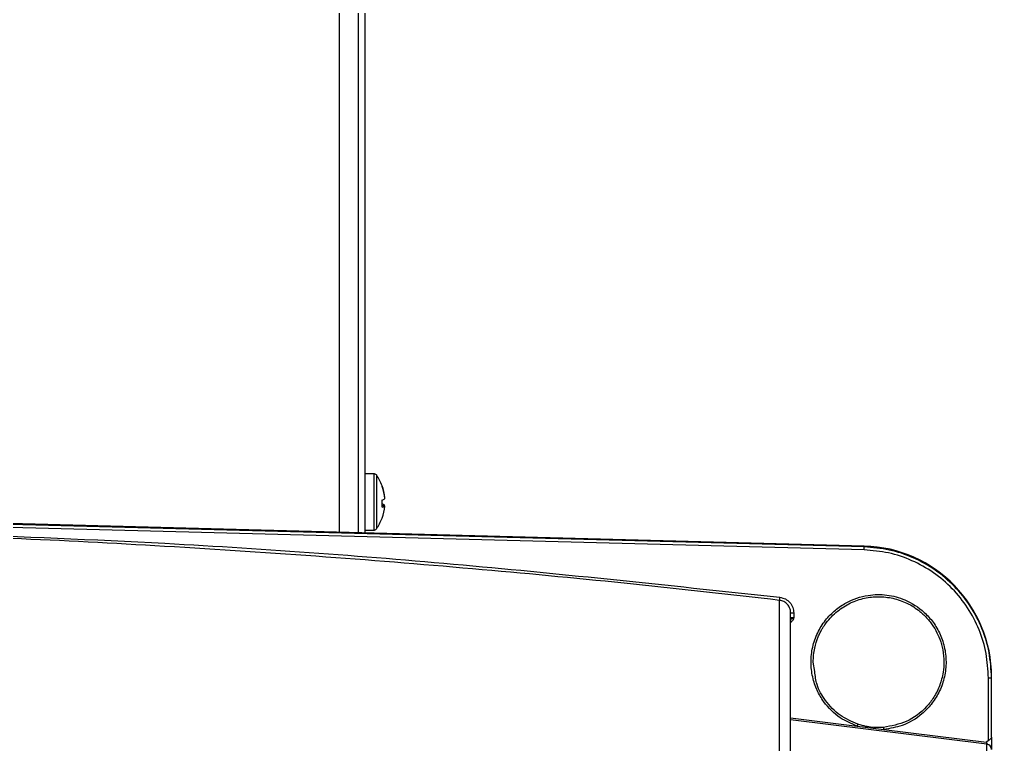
# Model space of a CAD drawing. Extents: x 8 to 113, y 1 to 87.
# Drawn here: x 82.428 to 87.073, y 39.129 to 42.592 of the extents above; entities that cross this region are included whole.
import ezdxf

# ---------------------------------------------------------------- set-up
doc = ezdxf.new("R2010")
doc.units = 0
doc.header["$MEASUREMENT"] = 0
doc.layers.add('OBJECT', color=7, linetype='CONTINUOUS')

msp = doc.modelspace()

# ---------------------------------------------------------------- linework, layer by layer
at = {"layer": 'OBJECT'}
for p, q in [((84.0776, 46.4377), (84.0776, 40.1397)), ((83.9576, 40.1428), (83.9576, 46.3477)), ((84.0476, 40.1405), (84.0476, 46.3477)), ((84.1209, 40.4227), (84.0776, 40.4227)), ((84.1209, 40.4227), (84.1209, 40.1527)), ((84.1331, 40.4165), (84.1331, 40.159)), ((84.1607, 40.2724), (84.173, 40.2713)), ((84.173, 40.3079), (84.1727, 40.3078)), ((84.173, 40.2676), (84.1606, 40.2689)), ((86.4639, 40.0772), (82.2212, 40.1883)), ((86.4639, 40.073), (82.2212, 40.1839)), ((86.4636, 40.0585), (82.2209, 40.1693)), ((84.0776, 40.1527), (84.1209, 40.1527)), ((86.4639, 40.073), (86.4639, 40.0772)), ((86.0595, 37.8362), (86.0595, 39.8179)), ((86.1275, 39.7576), (86.1275, 39.7352)), ((86.2279, 39.4785), (86.2201, 39.5227)), ((87.0576, 39.148), (87.0576, 39.4468)), ((87.0726, 39.1653), (87.0726, 39.4464)), ((86.1126, 39.2563), (86.4301, 39.2172)), ((87.0506, 39.1309), (86.1126, 39.2466)), ((86.4301, 39.2172), (86.5577, 39.2015)), ((86.5577, 39.2015), (87.0476, 39.141)), ((87.0576, 39.148), (87.0476, 39.141)), ((87.0506, 37.8185), (87.0506, 39.1309))]:
    msp.add_line(p, q, dxfattribs=at)
for centre, radius, start, end in [((84.1209, 40.4077), 0.015, 35.6682, 90), ((83.9538, 40.2877), 0.2208, 20.4171, 35.6682), ((83.9556, 40.2897), 0.2182, 4.7663, 20.2801), ((84.1565, 40.3639), 0.00431, 331.6668, 11.5843), ((83.9529, 40.2857), 0.2209, 4.7775, 20.163), ((84.1518, 40.3271), 0.0313, 285.7507, 312.7788), ((83.8938, 40.2799), 0.267, 356.3424, 3.6576), ((84.1518, 40.2484), 0.0313, 47.2202, 74.2503), ((83.8934, 40.2956), 0.2674, 358.3177, 0.3378), ((84.1583, 40.288), 0.0252, 274.5431, 305.9316), ((83.9556, 40.2857), 0.2182, 339.7199, 355.2337), ((83.9538, 40.2877), 0.2208, 324.3318, 339.5829), ((84.1591, 40.2114), 0.00169, 312.305, 7.5386), ((84.1209, 40.1677), 0.015, 270, 324.3318), ((84.2257, 40.1201), 2.2387, 358.4214, 358.7948), ((86.4476, 39.4524), 0.625, 0, 88.5), ((78.6352, 40.7001), 7.4765, 353.22368, 353.33536), ((86.1238, 39.9006), 0.143, 265.4978, 271.4959), ((87.0613, 39.3037), 0.1432, 85.5005, 91.4932), ((86.816, 39.0904), 0.4062, 160.4418, 161.8162), ((86.027, 39.1624), 0.5321, 4.2083, 5.2572), ((87.0476, 39.1061), 0.0249, 0.099, 83.1348)]:
    msp.add_arc(centre, radius, start, end, dxfattribs=at)
for points, knots in [([(82.0976, 40.135), (82.4392, 40.1218), (83.2723, 40.0894), (84.5945, 39.991), (85.5724, 39.8852), (86.0612, 39.8324)], [0, 0, 0, 0, 0.257951, 0.629014, 1, 1, 1, 1]), ([(86.0595, 39.8179), (85.827, 39.8442), (85.3541, 39.8978), (84.6315, 39.9665), (83.8845, 40.0274), (83.1352, 40.0763), (82.5368, 40.1085), (82.1956, 40.1203), (82.0976, 40.1237)], [0, 0, 0, 0, 0.176631, 0.359219, 0.547766, 0.742271, 0.925992, 1, 1, 1, 1]), ([(87.0576, 39.4468), (87.0554, 39.4863), (87.051, 39.5651), (87.0159, 39.6789), (86.9614, 39.7838), (86.8874, 39.8764), (86.7972, 39.953), (86.6937, 40.0106), (86.5813, 40.0488), (86.5028, 40.0552), (86.4636, 40.0585)], [0, 0, 0, 0, 0.125666, 0.250539, 0.37567, 0.500227, 0.625486, 0.75002, 0.875177, 1, 1, 1, 1]), ([(87.0726, 39.4464), (87.0702, 39.4877), (87.0656, 39.5685), (87.0294, 39.6851), (86.9739, 39.7919), (86.8981, 39.8865), (86.806, 39.9648), (86.7002, 40.0238), (86.5848, 40.0631), (86.5043, 40.0697), (86.4639, 40.073)], [0, 0, 0, 0, 0.128141, 0.25071, 0.37607, 0.500341, 0.624825, 0.749582, 0.874632, 1, 1, 1, 1]), ([(86.1126, 39.758), (86.1123, 39.7623), (86.1118, 39.7705), (86.1072, 39.7845), (86.0976, 39.7995), (86.0808, 39.8131), (86.0665, 39.8163), (86.0595, 39.8179)], [0, 0, 0, 0, 0.149147, 0.282418, 0.50059, 0.756831, 1, 1, 1, 1]), ([(86.0612, 39.8324), (86.0702, 39.8303), (86.0881, 39.8263), (86.1097, 39.8086), (86.1246, 39.7849), (86.1266, 39.7667), (86.1275, 39.7576)], [0, 0, 0, 0, 0.250228, 0.500086, 0.750006, 1, 1, 1, 1]), ([(86.4301, 39.2172), (86.4025, 39.229), (86.341, 39.2553), (86.2776, 39.3193), (86.2369, 39.3886), (86.2153, 39.4526), (86.2074, 39.5229), (86.2154, 39.5949), (86.2393, 39.6633), (86.2767, 39.7233), (86.3238, 39.7717), (86.3904, 39.8169), (86.475, 39.8457), (86.5726, 39.8472), (86.6668, 39.822), (86.7419, 39.7736), (86.7955, 39.7135), (86.8295, 39.6552), (86.8512, 39.5879), (86.8577, 39.5157), (86.848, 39.4439), (86.8232, 39.3776), (86.7867, 39.3208), (86.7304, 39.2635), (86.6534, 39.2168), (86.5873, 39.2062), (86.5577, 39.2015)], [0, 0, 0, 0, 0.047316, 0.10545, 0.138716, 0.174328, 0.211696, 0.250007, 0.288318, 0.325684, 0.361293, 0.394556, 0.452686, 0.5, 0.547314, 0.605445, 0.638708, 0.674318, 0.711684, 0.749996, 0.788307, 0.825675, 0.861286, 0.894551, 0.952685, 1, 1, 1, 1]), ([(86.2201, 39.5227), (86.2215, 39.5454), (86.224, 39.5868), (86.2392, 39.6325), (86.2519, 39.6606), (86.26, 39.6759), (86.2679, 39.6891), (86.2753, 39.7004), (86.2954, 39.7281), (86.3336, 39.7677), (86.3969, 39.8074), (86.4643, 39.8303), (86.5332, 39.8377), (86.6024, 39.83), (86.6702, 39.8064), (86.7184, 39.7757), (86.7493, 39.7483), (86.7668, 39.7301), (86.796, 39.6943), (86.823, 39.6448), (86.8419, 39.5801), (86.844, 39.5425), (86.8451, 39.5227)], [0, 0, 0, 0, 0.069282, 0.126552, 0.146107, 0.163732, 0.179426, 0.193188, 0.20502, 0.284194, 0.359756, 0.431706, 0.500043, 0.570466, 0.643108, 0.717971, 0.743473, 0.769223, 0.795223, 0.885057, 0.93942, 1, 1, 1, 1]), ([(86.1114, 39.7245), (86.1129, 39.726), (86.1158, 39.7289), (86.1212, 39.7322), (86.1253, 39.7342), (86.1275, 39.7352)], [0, 0, 0, 0, 0.349332, 0.657365, 1, 1, 1, 1]), ([(86.1126, 37.8468), (86.1126, 37.9307), (86.1126, 38.0997), (86.1126, 38.3418), (86.1126, 38.5751), (86.1126, 38.7954), (86.1126, 38.9992), (86.1126, 39.183), (86.1126, 39.3442), (86.1126, 39.4806), (86.1126, 39.5909), (86.1126, 39.6738), (86.1126, 39.732), (86.1126, 39.7494), (86.1126, 39.758)], [0, 0, 0, 0, 0.080321, 0.16194, 0.244772, 0.329378, 0.414487, 0.5, 0.585518, 0.670628, 0.755228, 0.838065, 0.919682, 1, 1, 1, 1]), ([(86.1275, 39.7352), (86.1256, 39.7351), (86.1227, 39.735), (86.1192, 39.7346), (86.1164, 39.7342), (86.1142, 39.7336), (86.1128, 39.733), (86.1126, 39.7326), (86.1126, 39.7324)], [0, 0, 0, 0, 0.23989, 0.367317, 0.499483, 0.699788, 0.8375, 1, 1, 1, 1]), ([(86.1275, 39.7352), (86.125, 39.7281), (86.1218, 39.7191), (86.1142, 39.7139), (86.1126, 39.7128)], [0, 0, 0, 0, 0.789741, 1, 1, 1, 1]), ([(86.8451, 39.5227), (86.8444, 39.5068), (86.8432, 39.4792), (86.8363, 39.4478), (86.8308, 39.4292), (86.8277, 39.4198), (86.8185, 39.3946), (86.7994, 39.3563), (86.7502, 39.2927), (86.6706, 39.2321), (86.5938, 39.218), (86.5569, 39.2112)], [0, 0, 0, 0, 0.102524, 0.17796, 0.2066585, 0.2279092, 0.2417122, 0.3799763, 0.5012388, 0.7600623, 1, 1, 1, 1]), ([(86.4333, 39.2264), (86.4042, 39.239), (86.3443, 39.2651), (86.279, 39.334), (86.2362, 39.4074), (86.2304, 39.4572), (86.2279, 39.4785)], [0, 0, 0, 0, 0.27392, 0.565419, 0.814181, 1, 1, 1, 1]), ([(86.5569, 39.2112), (86.536, 39.2107), (86.5046, 39.21), (86.4672, 39.2168), (86.4469, 39.222), (86.4369, 39.2252), (86.4333, 39.2264)], [0, 0, 0, 0, 0.498348, 0.748841, 0.907486, 1, 1, 1, 1]), ([(87.0726, 39.1653), (87.0723, 39.1635), (87.0718, 39.1605), (87.0683, 39.1561), (87.0636, 39.1522), (87.0596, 39.1494), (87.0576, 39.148)], [0, 0, 0, 0, 0.2952375, 0.5005577, 0.7503958, 1, 1, 1, 1]), ([(87.0726, 39.1653), (87.0726, 39.1627), (87.0726, 39.1576), (87.0726, 39.1481), (87.0726, 39.1382), (87.0726, 39.1286), (87.0726, 39.1199), (87.0726, 39.1129), (87.0726, 39.1078), (87.0726, 39.1067), (87.0726, 39.1062)], [0, 0, 0, 0, 0.125085, 0.250241, 0.37481, 0.499483, 0.624581, 0.749701, 0.874734, 1, 1, 1, 1]), ([(87.0476, 39.141), (87.048, 39.1398), (87.0487, 39.1373), (87.0497, 39.1341), (87.0504, 39.1317), (87.0505, 39.1311), (87.0506, 39.1309)], [0, 0, 0, 0, 0.2577346, 0.5124762, 0.7590317, 1, 1, 1, 1])]:
    msp.add_open_spline(points, degree=3, knots=knots, dxfattribs=at)

doc.saveas('drawing.dxf')
